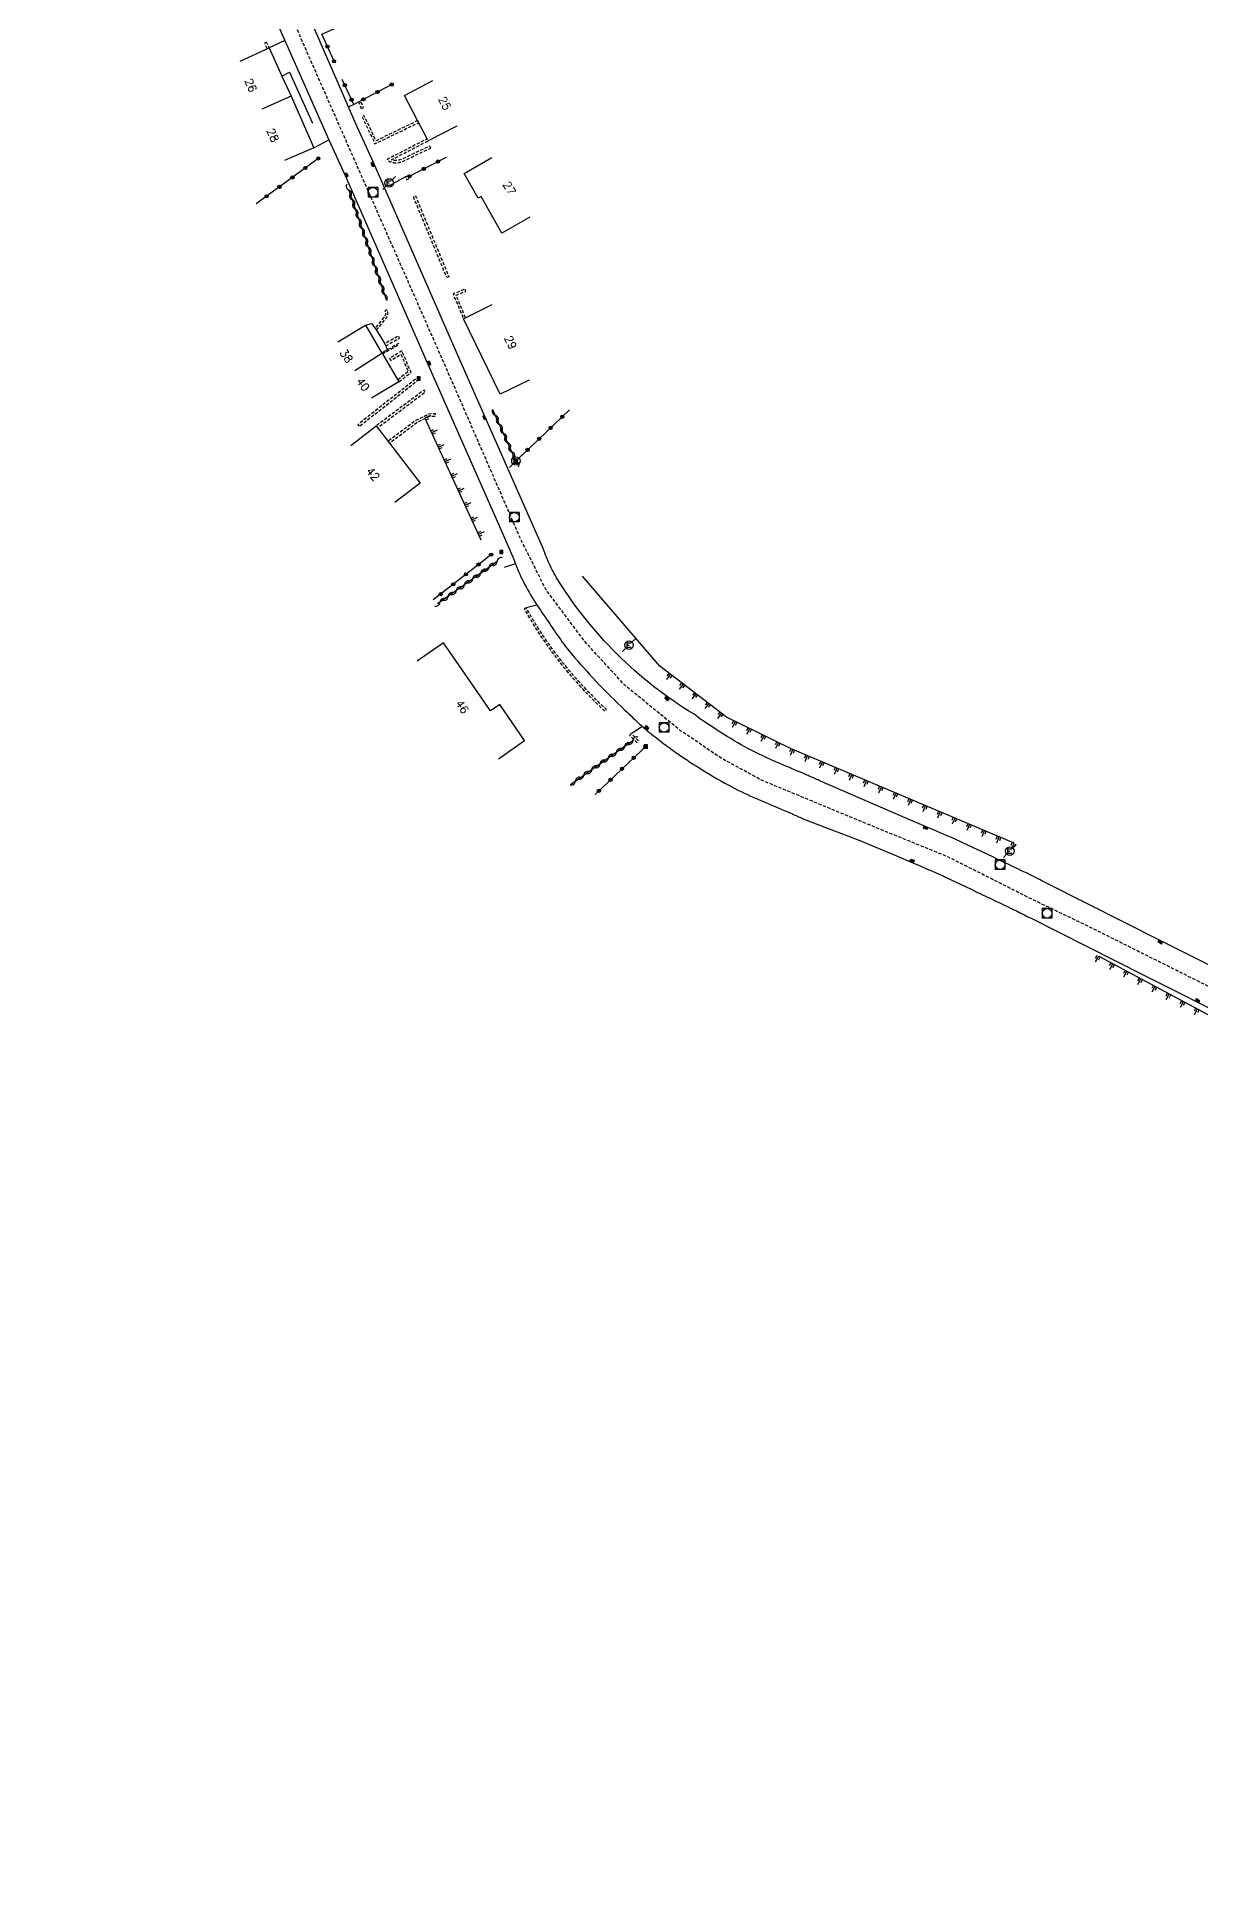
# Model space of a CAD drawing. Header units: millimetres. Extents: x 150000 to 151001, y 125999 to 127001.
# Drawn here: x 150029.2 to 150210.9, y 126222.1 to 126509.4 of the extents above; entities that cross this region are included whole.
import ezdxf
from ezdxf.enums import TextEntityAlignment as Align

# ---------------------------------------------------------------- set-up
doc = ezdxf.new("R2010")
doc.units = ezdxf.units.MM
doc.linetypes.add('DASHED', pattern=[0.75, 0.5, -0.25])
doc.layers.get('0').update_dxf_attribs({"linetype": 'CONTINUOUS'})
for name, color, linetype in [('W0001', 6, 'DASHED'), ('W0008', 7, 'CONTINUOUS'), ('W0017', 7, 'CONTINUOUS'), ('W0100', 7, 'CONTINUOUS'), ('W0112', 1, 'DASHED'), ('W0211', 2, 'CONTINUOUS'), ('W0310', 3, 'CONTINUOUS'), ('W0322', 7, 'CONTINUOUS'), ('W0330', 7, 'CONTINUOUS'), ('W0400', 7, 'CONTINUOUS'), ('W0420', 7, 'CONTINUOUS'), ('W0471', 7, 'CONTINUOUS'), ('W0991', 7, 'CONTINUOUS'), ('W1102', 7, 'CONTINUOUS')]:
    doc.layers.add(name, color=color, linetype=linetype)
doc.styles.get("Standard").update_dxf_attribs({"font": 'romans.shx', "width": 0.85})

# ---------------------------------------------------------------- blocks, each defined once
blk = doc.blocks.new('t211o')
at = {"color": 0, "linetype": 'Continuous'}
for p, q in [((-0.29, 0.5), (-0.29, 0)), ((0, 1), (0, 0)), ((0.29, 0.5), (0.29, 0))]:
    blk.add_line(p, q, dxfattribs=at)
blk = doc.blocks.new('t310o')
at = {"color": 0, "linetype": 'Continuous'}
for centre, start, end in [((-0.5, 0.38), 216.8699, 323.1304), ((0.5, -0.37), 36.8699, 143.1303)]:
    blk.add_arc(centre, 0.625, start, end, dxfattribs=at)
blk = doc.blocks.new('t322o')
at = {"color": 0, "linetype": 'Continuous'}
for radius in [0.25, 0.15]:
    blk.add_circle((0, 0), radius, dxfattribs=at)
blk = doc.blocks.new('T420')
for p, q in [((0.75, 0.75), (-0.75, 0.75)), ((-0.75, 0.75), (-0.75, -0.75)), ((0.75, 0.75), (0.75, -0.75)), ((0.75, -0.75), (-0.75, -0.75))]:
    blk.add_line(p, q)
blk.add_ellipse((0, 0), major_axis=(-0.53, 0.53), ratio=1, start_param=3.926991, end_param=10.210176)
blk = doc.blocks.new('T400')
for p, q in [((-0.15, 0.3), (0.15, 0.3)), ((-0.15, -0.25), (-0.15, 0.3)), ((-0.15, 0.15), (0.15, 0.15)), ((-0.15, 0), (0.15, 0)), ((0.15, 0.3), (0.15, -0.25)), ((-0.15, -0.15), (0.15, -0.15)), ((-0.15, -0.25), (-0.15, -0.3)), ((-0.15, -0.3), (0.15, -0.3)), ((0.15, -0.3), (0.15, -0.25))]:
    blk.add_line(p, q)
blk = doc.blocks.new('t330o')
at = {"color": 0, "linetype": 'Continuous'}
for p, q in [((0.25, -0.25), (-0.25, 0.25)), ((-0.25, -0.25), (0.25, 0.25)), ((-0.25, 0.25), (-0.25, -0.25)), ((0.25, 0.25), (-0.25, 0.25)), ((0.25, -0.25), (0.25, 0.25)), ((-0.25, -0.25), (0.25, -0.25)), ((-0.25, -0.25), (-0.25, -0.25))]:
    blk.add_line(p, q, dxfattribs=at)
blk = doc.blocks.new('T471')
for p, q in [((-0.333334, 0.333334), (-0.333334, -0.333334)), ((-0.333334, 0.333334), (0.333334, 0.333334)), ((-0.333334, 0), (0, 0)), ((0.500001, 0.500001), (1.000002, 1.000002)), ((-0.500001, -0.500001), (-1.000002, -1.000002)), ((-0.333334, -0.333334), (0.333334, -0.333334))]:
    blk.add_line(p, q)
blk.add_ellipse((0, 0), major_axis=(0.471405, 0.471405), ratio=1, start_param=5.4977871438, end_param=11.780972451)

msp = doc.modelspace()

# ---------------------------------------------------------------- linework, layer by layer
at = {"layer": 'W0001', "flags": 128}
msp.add_lwpolyline([(150439.04, 126222.13), (150429.4, 126247.76), (150427.45, 126252.8), (150425.73, 126256.58), (150422.98, 126260.59), (150419.42, 126264.03), (150415.64, 126266.67), (150403.03, 126273.77), (150395.92, 126277.79), (150377.19, 126286.2), (150356.9, 126295.03), (150350.48, 126297.78), (150344.28, 126300.41), (150331.74, 126304.8), (150314.31, 126310.99), (150306.28, 126314.31), (150298.14, 126317.98), (150286.9, 126323.37), (150219.42, 126357.45), (150194.36, 126369.99), (150184.61, 126374.69), (150171.42, 126381.34), (150159.61, 126386.15), (150142.38, 126393.29), (150136.08, 126396.73), (150129.77, 126400.97), (150121.06, 126408.08), (150114.75, 126414.95), (150108.67, 126423.09), (150104.77, 126430.89), (150093.27, 126457.32), (150071.58, 126506.55), (150056.08, 126542.26), (150051.61, 126552.8), (150045.54, 126565.98), (150035.42, 126585.16), (150033.02, 126590.44), (150030.61, 126598.57), (150029.17, 126606.65)], dxfattribs=at)
at = {"layer": 'W0008', "flags": 128}
for points in [[(150057.65, 126531.99), (150067.91, 126508.84), (150074.78, 126493.33), (150077.32, 126487.76), (150090.22, 126458.29), (150101.83, 126431.98), (150103.63, 126427.93), (150103.94, 126427.09, 0.030667), (150105.35, 126423.92, 0.028615), (150107.33, 126420.59, 0.004661), (150111.24, 126414.86, 0.020877), (150112.2, 126413.6, 0.01477), (150116.05, 126409.24, 0.013744), (150120.44, 126404.79, 0.00276), (150122.89, 126402.47, 0.008017), (150123.75, 126401.69, 0.010949), (150125.19, 126400.48, 0.007617), (150127.31, 126398.83, 0.014837), (150127.4, 126398.77, 0.002885), (150127.87, 126398.46, 0.005324), (150129.04, 126397.58, 0.012462), (150129.55, 126397.22, 0.001688), (150131.51, 126395.92, 0.003595), (150132.44, 126395.33, 0.016863), (150137.22, 126392.52, 0.021334), (150141.15, 126390.6, 0.002863), (150143.14, 126389.75, -0.001568), (150146.78, 126388.2, -0.002318), (150147.34, 126387.95, -0.000802), (150148.95, 126387.24), (150157.42, 126383.98), (150163.67, 126381.38), (150165.6, 126380.55, -0.002082), (150170.18, 126378.58, -0.007949), (150171.21, 126378.11, -0.000244), (150177.43, 126375.15, -0.000402), (150181.21, 126373.34, -0.004001), (150181.96, 126372.98, -0.001369), (150184.34, 126371.78), (150202.03, 126362.85), (150245.6, 126340.99)], [(150248.3, 126346.35), (150204.73, 126368.21), (150187.05, 126377.14, 0.001369), (150184.63, 126378.35, 0.004001), (150183.81, 126378.76, 0.000402), (150180.02, 126380.57, 0.000244), (150173.78, 126383.53, 0.007949), (150172.58, 126384.08, 0.002082), (150167.96, 126386.08), (150166, 126386.91), (150151.58, 126393.15, 0.000802), (150149.95, 126393.88, 0.002318), (150149.34, 126394.14, 0.001568), (150145.67, 126395.71, -0.002863), (150143.74, 126396.54, -0.021334), (150140.31, 126398.22, -0.016863), (150135.91, 126400.8, -0.003595), (150135.06, 126401.35, -0.001688), (150133.13, 126402.62, -0.012462), (150132.88, 126402.79, -0.005324), (150131.82, 126403.59, -0.120203), (150110.3, 126425.02, -0.011294), (150109.67, 126426.17, -0.030667), (150108.51, 126428.79), (150108.15, 126429.77), (150106.29, 126433.95), (150094.68, 126460.26), (150081.76, 126489.76), (150079.2, 126495.32), (150072.02, 126511.83)]]:
    msp.add_lwpolyline(points, format="xyb", dxfattribs=at)
at = {"layer": 'W0017', "flags": 128}
for points in [[(150067.91, 126508.84), (150065.46, 126507.67)], [(150067.45, 126503.27), (150068.62, 126503.87), (150072.21, 126495.91)], [(150078.67, 126498.84), (150077.91, 126498.48)], [(150072.42, 126492.07), (150074.78, 126493.33)], [(150086.77, 126487.52), (150085.32, 126486.74), (150084.44, 126486.26)], [(150080.48, 126464.35), (150081.42, 126464.64), (150082.2, 126463.59), (150083.52, 126461.45), (150083.92, 126460.5), (150083.04, 126460.02)], [(150103.94, 126427.09), (150102.18, 126426.53)], [(150126.45, 126411.1), (150114.38, 126425.18)], [(150107.28, 126420.66), (150105.61, 126420.21)], [(150123.75, 126401.69), (150121.99, 126400.54)]]:
    msp.add_lwpolyline(points, dxfattribs=at)
at = {"layer": 'W0100', "flags": 128}
for points in [[(150060.91, 126505.6), (150065.46, 126507.67), (150067.45, 126503.27), (150068.88, 126500.12), (150072.42, 126492.07), (150067.84, 126490.06)], [(150090.14, 126493.47), (150088.65, 126496.32), (150086.59, 126500.25), (150091.02, 126502.57)], [(150094.75, 126495.44), (150090.3, 126493.16)], [(150106.16, 126481.25), (150101.82, 126478.76), (150099.56, 126482.71), (150098.57, 126484.45), (150098.1, 126484.2), (150095.89, 126488.07), (150100.23, 126490.55)], [(150106.05, 126455.77), (150101.56, 126453.57), (150095.8, 126465.38), (150100.3, 126467.57)], [(150076.18, 126461.79), (150080.48, 126464.35), (150083.04, 126460.02), (150083.14, 126459.89), (150085.72, 126455.53), (150081.42, 126452.98)], [(150078.23, 126445.59), (150082.19, 126448.65), (150084.26, 126445.96), (150089.06, 126439.7), (150085.1, 126436.66)], [(150101.25, 126396.63), (150105.36, 126399.48), (150101.47, 126405.1), (150100.03, 126404.11), (150092.67, 126414.75), (150088.56, 126411.91)]]:
    msp.add_lwpolyline(points, dxfattribs=at)
at = {"layer": 'W0112', "flags": 128}
for points in [[(150065.03, 126508.58), (150064.71, 126508.43), (150065.14, 126507.52), (150065.46, 126507.67)], [(150079.85, 126498.23), (150080.18, 126498.37), (150079.78, 126499.28), (150079.46, 126499.14)], [(150086.92, 126487.09), (150087.25, 126487.2), (150087.11, 126487.63), (150086.77, 126487.52)], [(150093.52, 126471.94), (150093.19, 126471.81), (150087.99, 126484.43), (150088.31, 126484.56)], [(150088.85, 126455.91), (150088.63, 126456.18), (150087.14, 126455.01), (150079.29, 126448.82), (150079.51, 126448.54), (150087.36, 126454.73)], [(150082.19, 126448.65), (150082.41, 126448.36), (150089.85, 126453.95), (150089.64, 126454.23)], [(150121.99, 126400.54), (150121.75, 126400.28), (150122.88, 126399.21), (150123.13, 126399.47)]]:
    msp.add_lwpolyline(points, close=True, dxfattribs=at)
for points in [[(150088.65, 126496.32), (150082.15, 126493.17), (150080.27, 126497.12), (150079.95, 126496.97), (150081.98, 126492.69), (150088.82, 126496.01)], [(150096.12, 126465.53), (150094.67, 126469.04), (150096.18, 126469.67), (150096.05, 126470), (150094.2, 126469.23), (150095.8, 126465.38)], [(150083.14, 126459.89), (150085.72, 126461.36), (150085.65, 126461.49), (150083.07, 126460.01)], [(150083.66, 126461.12), (150085.82, 126462.37), (150085.64, 126462.67), (150083.52, 126461.45)], [(150085.72, 126455.53), (150087.61, 126456.99), (150086.2, 126460.34), (150084.27, 126459.17), (150084.46, 126458.86), (150086.03, 126459.83), (150087.18, 126457.11), (150085.54, 126455.84)], [(150084.05, 126446.25), (150084.26, 126445.96), (150088.53, 126449.18), (150090.52, 126450.13), (150091.43, 126450.17), (150091.41, 126450.52), (150090.44, 126450.49), (150088.35, 126449.48), (150084.05, 126446.25)]]:
    msp.add_lwpolyline(points, dxfattribs=at)
for points in [[(150090.69, 126492.03), (150090.54, 126492.35), (150086.17, 126490.28), (150085.9, 126490.19, -0.046932), (150085.33, 126490.07, -0.072895), (150085.02, 126490.08, -0.038947), (150084.56, 126490.2), (150090.3, 126493.16), (150090.14, 126493.47), (150083.95, 126490.28, 0.602762), (150083.95, 126490.09, 0.079269), (150084.95, 126489.74, 0.072895), (150085.37, 126489.73, 0.046932), (150086, 126489.86), (150086.3, 126489.95)], [(150105.61, 126420.21), (150105.3, 126420.04, 0.018114), (150107.69, 126416.09, 0.018114), (150110.37, 126412.32, 0.021864), (150113.95, 126408.04, 0.021864), (150117.89, 126404.09), (150118.13, 126404.35, -0.021864), (150114.21, 126408.28, -0.021864), (150110.65, 126412.53, -0.018114), (150107.99, 126416.28, -0.018114)]]:
    msp.add_lwpolyline(points, format="xyb", close=True, dxfattribs=at)
msp.add_lwpolyline([(150082.2, 126463.59), (150083.58, 126465.29, 0.027843), (150083.89, 126465.72, 0.080276), (150083.97, 126465.89, 0.100395), (150083.99, 126466.34, 0.100395), (150083.84, 126466.76), (150083.53, 126466.57, -0.100395), (150083.64, 126466.28, -0.100395), (150083.62, 126465.98, -0.080276), (150083.6, 126465.91, -0.027843), (150083.31, 126465.52), (150081.98, 126463.89)], format="xyb", dxfattribs=at)
at = {"layer": 'W0211', "flags": 128}
for points in [[(150089.76, 126449.82), (150098.49, 126430.82)], [(150181.78, 126383.48), (150146.87, 126398.27), (150136.9, 126403.16), (150126.45, 126411.1)], [(150195, 126365.82), (150230.63, 126346.79), (150261.45, 126330.78), (150289.02, 126316.9), (150298.65, 126313.02)]]:
    msp.add_lwpolyline(points, dxfattribs=at)
at = {"layer": 'W0310', "flags": 128}
for points in [[(150077.91, 126485.46), (150083.73, 126468.39)], [(150104, 126443.16), (150100.41, 126451.12)], [(150101.05, 126427.46), (150099.91, 126426.64), (150091.77, 126420.83)], [(150122.25, 126399.47), (150120.67, 126398.36), (150112.5, 126392.6)]]:
    msp.add_lwpolyline(points, dxfattribs=at)
at = {"layer": 'W0322', "flags": 128}
for points in [[(150075.59, 126505.58), (150073.7, 126509.82), (150078.26, 126511.86)], [(150084.61, 126501.94), (150078.67, 126498.84), (150076.85, 126502.73)], [(150073.13, 126490.4), (150071.5, 126489.21), (150063.44, 126483.3)], [(150087.38, 126487.62), (150088.7, 126488.31), (150093.14, 126490.61)], [(150104, 126443.16), (150105.12, 126444.23), (150112.36, 126451.13)], [(150100.12, 126428.53), (150098.96, 126427.62), (150091.09, 126421.45)], [(150124.2, 126398.53), (150123.59, 126397.96), (150116.35, 126391.07)]]:
    msp.add_lwpolyline(points, dxfattribs=at)
at = {"layer": 'W1102'}
for p, q in [((150068.88, 126500.12), (150064.31, 126498.08)), ((150078.86, 126457.28), (150083.04, 126460.02))]:
    msp.add_line(p, q, dxfattribs=at)

# ---------------------------------------------------------------- block references
at = {"layer": 'W0211'}
for p, rotation in [((150089.76, 126449.82), 294.6733661009592), ((150090.8, 126447.55), 294.6733661009592), ((150091.84, 126445.28), 294.6733661009592), ((150092.89, 126443.01), 294.6733661009592), ((150093.93, 126440.73), 294.6733661009592), ((150094.97, 126438.46), 294.6733661009592), ((150096.02, 126436.19), 294.6733661009592), ((150097.06, 126433.92), 294.6733661009592), ((150098.11, 126431.65), 294.6733661009592), ((150128.15, 126409.8), 142.8005980645411), ((150130.15, 126408.29), 142.8005980645411), ((150132.14, 126406.78), 142.8005980645411), ((150134.13, 126405.27), 142.8005980645411), ((150136.12, 126403.76), 142.8005980645411), ((150138.26, 126402.49), 153.8709200733776), ((150140.51, 126401.39), 153.8709200733776), ((150142.75, 126400.29), 153.8709200733776), ((150145, 126399.19), 153.8709200733776), ((150147.25, 126398.11), 157.0429004708627), ((150149.55, 126397.14), 157.0429004708627), ((150151.86, 126396.16), 157.0429004708627), ((150154.16, 126395.19), 157.0429004708627), ((150156.46, 126394.21), 157.0429004708627), ((150158.76, 126393.24), 157.0429004708627), ((150161.06, 126392.26), 157.0429004708627), ((150163.37, 126391.29), 157.0429004708627), ((150165.67, 126390.31), 157.0429004708627), ((150167.97, 126389.34), 157.0429004708627), ((150170.27, 126388.36), 157.0429004708627), ((150172.57, 126387.39), 157.0429004708627), ((150174.88, 126386.41), 157.0429004708627), ((150177.18, 126385.43), 157.0429004708627), ((150179.48, 126384.46), 157.0429004708627), ((150181.78, 126383.48), 157.0429004708627), ((150195, 126365.82), 151.8967592910732), ((150197.2, 126364.64), 151.8967592910732), ((150199.41, 126363.46), 151.8967592910732), ((150201.61, 126362.29), 151.8967592910732), ((150203.82, 126361.11), 151.8967592910732), ((150206.02, 126359.93), 151.8967592910732), ((150208.23, 126358.75), 151.8967592910732), ((150210.44, 126357.58), 151.8967592910732)]:
    msp.add_blockref('t211o', p, dxfattribs=dict(at, rotation=rotation))
at = {"layer": 'W0310'}
for p, rotation in [((150077.91, 126485.46), 288.8213980725495), ((150078.42, 126483.98), 288.8213980725495), ((150078.92, 126482.5), 288.8213980725495), ((150079.43, 126481.01), 288.8213980725495), ((150079.93, 126479.53), 288.8213980725495), ((150080.44, 126478.05), 288.8213980725495), ((150080.94, 126476.57), 288.8213980725495), ((150081.45, 126475.08), 288.8213980725495), ((150081.96, 126473.6), 288.8213980725495), ((150082.46, 126472.12), 288.8213980725495), ((150082.97, 126470.64), 288.8213980725495), ((150083.47, 126469.16), 288.8213980725495), ((150100.78, 126450.3), 114.2580689197613), ((150101.42, 126448.87), 114.2580689197613), ((150102.07, 126447.45), 114.2580689197613), ((150102.71, 126446.02), 114.2580689197613), ((150103.35, 126444.59), 114.2580689197613), ((150104, 126443.16), 114.2580689197613), ((150098.5, 126425.64), 215.5596800053297), ((150099.77, 126426.55), 215.5596800053297), ((150101.05, 126427.46), 215.5596800053288), ((150094.68, 126422.91), 215.5596800053297), ((150095.95, 126423.82), 215.5596800053297), ((150097.23, 126424.73), 215.5596800053297), ((150092.13, 126421.08), 215.5596800053297), ((150093.4, 126422), 215.5596800053297), ((150119.69, 126397.66), 215.1379522789585), ((150120.97, 126398.57), 215.1379522789582), ((150122.25, 126399.47), 215.1379522789582), ((150114.57, 126394.06), 215.1379522789585), ((150115.85, 126394.96), 215.1379522789585), ((150117.13, 126395.86), 215.1379522789585), ((150118.41, 126396.76), 215.1379522789585), ((150113.29, 126393.16), 215.1379522789585)]:
    msp.add_blockref('t310o', p, dxfattribs=dict(at, rotation=rotation))
at = {"layer": 'W0322'}
for p, rotation in [((150074.57, 126507.87), 114.117284555195), ((150075.59, 126505.58), 114.117284555195), ((150077.27, 126501.84), 115.0361302443475), ((150082.39, 126500.79), 207.5628282949955), ((150084.61, 126501.94), 207.5628282949955), ((150078.33, 126499.57), 115.0361302443475), ((150080.18, 126499.63), 207.5628282949955), ((150073.13, 126490.4), 216.2302987588318), ((150091.82, 126489.92), 27.42997530548791), ((150069.1, 126487.44), 216.2302987588322), ((150071.11, 126488.92), 216.2302987588322), ((150087.38, 126487.62), 27.42997530548791), ((150089.6, 126488.77), 27.42997530548791), ((150065.06, 126484.49), 216.2302987588322), ((150067.08, 126485.96), 216.2302987588322), ((150111.24, 126450.06), 43.59412124456599), ((150107.62, 126446.61), 43.59412124456599), ((150109.43, 126448.34), 43.59412124456599), ((150105.81, 126444.89), 43.59412124456599), ((150104, 126443.16), 43.59412124456614), ((150098.16, 126426.99), 218.1120842136159), ((150100.12, 126428.53), 218.1120842136162), ((150094.22, 126423.9), 218.1120842136159), ((150096.19, 126425.45), 218.1120842136159), ((150092.25, 126422.36), 218.1120842136159), ((150124.2, 126398.53), 223.5423750662474), ((150120.57, 126395.09), 223.5423750662472), ((150122.38, 126396.81), 223.5423750662472), ((150116.95, 126391.64), 223.5423750662472), ((150118.76, 126393.37), 223.5423750662472)]:
    msp.add_blockref('t322o', p, dxfattribs=dict(at, rotation=rotation))
at = {"layer": 'W0330'}
for p in [(150088.81, 126456.05), (150101.72, 126428.94), (150124.28, 126398.57)]:
    msp.add_blockref('t330o', p, dxfattribs=at)
at = {"layer": 'W0400'}
for p, rotation in [((150081.63, 126489.45), 211.805821793065), ((150077.51, 126487.83), 24.70097175778658), ((150090.41, 126458.4), 196.4283972312838), ((150099.08, 126449.92), 204.9185243927395), ((150127.59, 126406.03), 223.954486886897), ((150124.44, 126401.51), 45.4298162259817), ((150167.91, 126385.86), 245.2628365253459), ((150165.88, 126380.74), 69.15030602272941), ((150204.63, 126368), 62.47743356901216), ((150210.48, 126358.89), 52.56408739636797)]:
    msp.add_blockref('T400', p, dxfattribs=dict(at, rotation=rotation))
at = {"layer": 'W0420'}
for p in [(150081.67, 126485.11), (150103.75, 126434.38), (150127.14, 126401.53), (150179.61, 126380.1), (150186.95, 126372.51)]:
    msp.add_blockref('T420', p, dxfattribs=at)
at = {"layer": 'W0471'}
for p in [(150084.19, 126486.58), (150104, 126443.16), (150121.66, 126414.4), (150181.12, 126382.23)]:
    msp.add_blockref('T471', p, dxfattribs=at)

# ---------------------------------------------------------------- texts
at = {"layer": 'W0991'}
for s, rotation, p in [('26', 294.3857, (150062.59, 126501.83)), ('25', 297.1271, (150092.89, 126499.01)), ('28', 293.7318, (150066.04, 126494.04)), ('27', 299.7796, (150102.97, 126485.77)), ('29', 296.0055, (150103.18, 126461.67)), ('38', 305.2439, (150077.52, 126459.54)), ('40', 305.678, (150080.13, 126455.13)), ('42', 309.6021, (150081.67, 126441.12)), ('46', 304.6766, (150095.62, 126404.77))]:
    msp.add_text(s, height=1.25, rotation=rotation, dxfattribs=at).set_placement(p, align=Align.MIDDLE)

doc.saveas('drawing.dxf')
